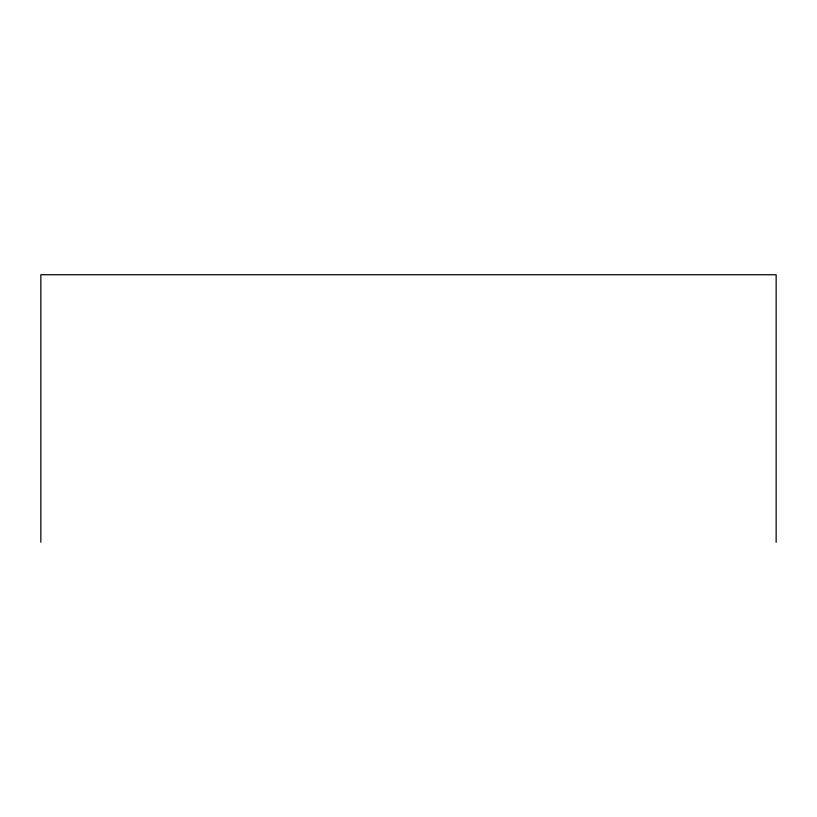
<?xml version="1.0" encoding="UTF-8"?>
<svg xmlns="http://www.w3.org/2000/svg" width="817" height="817" viewBox="0 0 817 817"><rect width="100%" height="100%" fill="white"/><g stroke="black" fill="none" stroke-linecap="round" stroke-linejoin="round"><path stroke-width="1.23" d="M776.15 542.263L776.15 274.737L40.85 274.737L40.85 542.263"/></g></svg>
